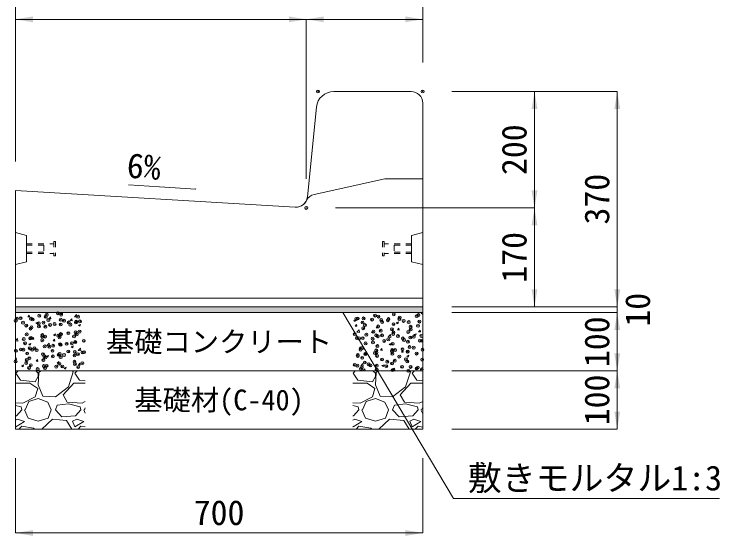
# Model space of a CAD drawing. Units: millimetres at full size; some dimension numbers follow another scale. Extents: x 10958 to 21458, y 2125 to 9550.
# Drawn here: x 15883 to 17096, y 6528 to 7425 of the extents above; entities that cross this region are included whole.
import ezdxf
from ezdxf.enums import TextEntityAlignment as Align

# ---------------------------------------------------------------- set-up
doc = ezdxf.new("R2010")
doc.units = ezdxf.units.MM
doc.header["$LTSCALE"] = 10
doc.header["$PDMODE"] = 32
doc.header["$PDSIZE"] = 5
doc.linetypes.add('USER1', pattern=[2, 1, -1])
doc.layers.add('ハッチング_モルタル', color=30, linetype='Continuous')
doc.layers.add('文字', color=41, linetype='Continuous')
for name, color, linetype, lineweight in [('ハッチング_基礎', 150, 'Continuous', 5), ('側溝', 2, 'Continuous', 20), ('寸法線', 7, 'Continuous', 13), ('引出線', 4, 'Continuous', 13), ('本体', 2, 'Continuous', 13), ('舗装・基礎', 3, 'Continuous', 13), ('補助線', 8, 'Continuous', 20), ('部品', 3, 'USER1', 5)]:
    doc.layers.add(name, color=color, linetype=linetype, lineweight=lineweight)
doc.styles.add('ＭＳ ゴシック', font='')
doc.styles.get('ＭＳ ゴシック').set_extended_font_data('MS Gothic')

# ---------------------------------------------------------------- blocks, each defined once
blk = doc.blocks.new('filled_arrow')
at = {"color": 0, "linetype": 'Continuous', "lineweight": -2}
blk.add_solid([(7.5, 1.25), (0, 0), (7.5, -1.25)], dxfattribs=at)
blk = doc.blocks.new('open_arrow')
at = {"color": 0, "linetype": 'Continuous', "lineweight": -2}
blk.add_lwpolyline([(7.5, 1.25), (0, 0), (7.5, -1.25)], dxfattribs=at)

msp = doc.modelspace()

# ---------------------------------------------------------------- hatches: boundary and pattern name
at = {"layer": 'ハッチング_モルタル'}
msp.add_hatch(color=256, dxfattribs=at).paths.add_polyline_path([(15885.64, 6911.82), (15885.64, 6921.82), (16585.64, 6921.82), (16585.64, 6911.82)])

# ---------------------------------------------------------------- linework, layer by layer
at = {"layer": 'ハッチング_基礎'}
for p, q in [((15907.01, 6904.61), (15909.46, 6907.53)), ((15907.01, 6904.61), (15910.05, 6904.34)), ((15910.03, 6904.34), (15909.44, 6907.52)), ((15943.45, 6901.42), (15945.9, 6904.34)), ((15946.46, 6901.15), (15945.88, 6904.33)), ((15963.58, 6910.63), (15966.68, 6911.82)), ((15963.58, 6910.62), (15966.1, 6908.91)), ((15966.1, 6908.91), (15967.08, 6911.82)), ((15986.88, 6904.6), (15990.84, 6908.73)), ((15986.88, 6904.61), (15991.4, 6903.91)), ((15991.4, 6903.9), (15990.84, 6908.72)), ((16582.99, 6910.84), (16585.52, 6909.13)), ((16583, 6910.85), (16585.52, 6911.82)), ((16585.52, 6909.13), (16585.64, 6909.49)), ((15920.89, 6894.23), (15923.42, 6892.53)), ((15920.9, 6894.24), (15924.46, 6895.61)), ((15923.42, 6892.53), (15924.45, 6895.6)), ((15943.45, 6901.42), (15946.49, 6901.15)), ((15979.89, 6898.23), (15982.34, 6901.15)), ((15979.89, 6898.23), (15982.92, 6897.97)), ((15982.9, 6897.96), (15982.31, 6901.15)), ((15993.91, 6890.17), (15997.46, 6891.54)), ((15996.43, 6888.46), (15997.46, 6891.53)), ((16467.3, 6898.52), (16469.83, 6896.82)), ((16467.31, 6898.53), (16470.87, 6899.9)), ((16469.39, 6888.63), (16471.84, 6891.55)), ((16469.83, 6896.82), (16470.86, 6899.89)), ((16472.4, 6888.36), (16471.82, 6891.54)), ((16540.31, 6894.46), (16543.87, 6895.83)), ((16540.31, 6894.45), (16542.84, 6892.75)), ((16542.84, 6892.75), (16543.87, 6895.82)), ((15993.9, 6890.16), (15996.43, 6888.46)), ((16469.39, 6888.63), (16472.43, 6888.36)), ((16472.3, 6878.42), (16476.82, 6877.72)), ((16472.31, 6878.41), (16476.26, 6882.53)), ((16476.82, 6877.71), (16476.26, 6882.53)), ((16497.63, 6878.08), (16501.19, 6879.44)), ((16500.15, 6876.36), (16501.18, 6879.43)), ((16505.83, 6885.44), (16508.28, 6888.36)), ((16505.83, 6885.44), (16508.87, 6885.17)), ((16508.84, 6885.17), (16508.25, 6888.35)), ((16542.27, 6882.25), (16544.72, 6885.17)), ((16542.27, 6882.25), (16545.3, 6881.99)), ((16545.28, 6881.98), (16544.69, 6885.16)), ((16578.7, 6879.06), (16581.15, 6881.98)), ((16578.7, 6879.06), (16581.74, 6878.8)), ((16581.71, 6878.79), (16581.13, 6881.98)), ((15885.64, 6864), (15889.14, 6867.65)), ((15889.7, 6862.82), (15889.14, 6867.65)), ((15914.06, 6866.4), (15916.51, 6869.32)), ((15914.06, 6866.4), (15917.1, 6866.13)), ((15917.07, 6866.13), (15916.49, 6869.31)), ((15950.5, 6863.21), (15952.95, 6866.13)), ((15951.22, 6873.79), (15954.78, 6875.15)), ((15951.22, 6873.78), (15953.74, 6872.07)), ((15953.51, 6862.94), (15952.92, 6866.12)), ((15953.74, 6872.07), (15954.77, 6875.14)), ((16497.63, 6878.07), (16500.15, 6876.36)), ((16526.52, 6870), (16530.48, 6874.13)), ((16526.52, 6870.01), (16531.04, 6869.31)), ((16531.04, 6869.3), (16530.47, 6874.13)), ((16570.63, 6874), (16573.16, 6872.3)), ((16570.64, 6874.01), (16574.19, 6875.38)), ((16573.16, 6872.3), (16574.19, 6875.37)), ((15885.64, 6863.46), (15889.7, 6862.83)), ((15908.53, 6857.39), (15911.06, 6855.69)), ((15908.54, 6857.41), (15912.1, 6858.77)), ((15911.06, 6855.69), (15912.09, 6858.76)), ((15939.4, 6855.12), (15943.36, 6859.24)), ((15939.4, 6855.12), (15943.92, 6854.42)), ((15943.92, 6854.41), (15943.35, 6859.24)), ((15950.5, 6863.21), (15953.54, 6862.94)), ((15981.54, 6853.34), (15985.1, 6854.7)), ((15984.07, 6851.62), (15985.1, 6854.69)), ((15986.94, 6860.02), (15989.39, 6862.94)), ((15986.94, 6860.02), (15989.97, 6859.76)), ((15989.95, 6859.75), (15989.36, 6862.94)), ((16527.95, 6857.63), (16531.51, 6858.99)), ((16527.95, 6857.62), (16530.48, 6855.91)), ((16530.48, 6855.91), (16531.51, 6858.98)), ((16580.73, 6861.6), (16585.25, 6860.9)), ((16580.74, 6861.59), (16584.7, 6865.72)), ((16585.25, 6860.89), (16584.69, 6865.72)), ((15981.54, 6853.33), (15984.07, 6851.62)), ((15993.61, 6846.72), (15998.13, 6846.01)), ((15993.62, 6846.71), (15997.58, 6850.83)), ((15998.13, 6846.01), (15997.57, 6850.83)), ((16476.44, 6850.42), (16478.89, 6853.33)), ((16476.44, 6850.42), (16479.48, 6850.15)), ((16479.45, 6850.14), (16478.86, 6853.33)), ((16485.27, 6841.24), (16488.83, 6842.61)), ((16487.79, 6839.53), (16488.82, 6842.6)), ((16512.88, 6847.23), (16515.33, 6850.15)), ((16512.88, 6847.23), (16515.92, 6846.96)), ((16515.89, 6846.96), (16515.3, 6850.14)), ((16549.32, 6844.04), (16551.77, 6846.96)), ((16549.32, 6844.04), (16552.35, 6843.77)), ((16552.33, 6843.77), (16551.74, 6846.95)), ((15885.64, 6832.52), (15887.12, 6834.29)), ((15885.64, 6831.29), (15887.71, 6831.11)), ((15887.69, 6831.1), (15887.1, 6834.29)), ((15921.11, 6828.19), (15923.56, 6831.1)), ((15924.12, 6827.92), (15923.54, 6831.1)), ((15938.86, 6836.95), (15942.42, 6838.32)), ((15938.86, 6836.94), (15941.38, 6835.24)), ((15941.38, 6835.24), (15942.41, 6838.31)), ((16485.27, 6841.23), (16487.79, 6839.53)), ((16558.27, 6837.16), (16560.8, 6835.46)), ((16558.28, 6837.17), (16561.83, 6838.54)), ((16560.8, 6835.46), (16561.83, 6838.53)), ((15896.17, 6820.56), (15898.7, 6818.85)), ((15896.18, 6820.57), (15899.73, 6821.93)), ((15898.7, 6818.85), (15899.73, 6821.92)), ((15921.11, 6828.19), (15924.15, 6827.92)), ((15957.55, 6825), (15960, 6827.92)), ((15957.55, 6825), (15960.59, 6824.73)), ((15960.56, 6824.73), (15959.97, 6827.91)), ((15969.18, 6816.5), (15972.74, 6817.86)), ((15971.71, 6814.78), (15972.74, 6817.85)), ((15993.99, 6821.81), (15996.43, 6824.73)), ((15993.99, 6821.81), (15997.02, 6821.54)), ((15997, 6821.54), (15996.41, 6824.72)), ((16479.04, 6820.52), (16483, 6824.64)), ((16479.04, 6820.53), (16483.56, 6819.82)), ((16483.55, 6819.82), (16482.99, 6824.64)), ((16515.59, 6820.79), (16519.15, 6822.15)), ((16515.59, 6820.78), (16518.12, 6819.07)), ((16518.12, 6819.07), (16519.15, 6822.14)), ((15890.16, 6811.82), (15886.26, 6807.92)), ((15886.26, 6807.92), (15894.39, 6795.73)), ((15924.87, 6807.92), (15920.42, 6811.82)), ((15925.89, 6808.94), (15924.87, 6787.6)), ((15924.87, 6801.82), (15924.87, 6807.92)), ((15929.04, 6811.82), (15925.89, 6808.94)), ((15969.18, 6816.49), (15971.71, 6814.78)), ((15976.69, 6784.55), (15984.82, 6809.95)), ((15984.82, 6809.95), (15983.68, 6811.82)), ((15991.76, 6811.82), (15987.86, 6807.92)), ((15987.86, 6807.92), (15995.99, 6795.73)), ((16469.76, 6811.82), (16465.86, 6807.92)), ((16465.86, 6807.92), (16473.99, 6795.73)), ((16483.49, 6812.2), (16485.94, 6815.12)), ((16483.49, 6812.2), (16486.53, 6811.94)), ((16486.5, 6811.93), (16485.91, 6815.12)), ((16504.47, 6807.92), (16500.02, 6811.82)), ((16505.49, 6808.94), (16504.47, 6787.6)), ((16504.47, 6801.82), (16504.47, 6807.92)), ((16508.64, 6811.82), (16505.49, 6808.94)), ((16522.28, 6811.82), (16522.38, 6811.94)), ((16522.37, 6811.82), (16522.35, 6811.93)), ((16533.25, 6812.12), (16535.2, 6811.82)), ((16533.26, 6812.11), (16537.21, 6816.23)), ((16537.72, 6811.82), (16537.21, 6816.23)), ((16556.29, 6784.55), (16564.42, 6809.95)), ((16564.42, 6809.95), (16563.28, 6811.82)), ((16571.36, 6811.82), (16567.46, 6807.92)), ((16567.46, 6807.92), (16575.59, 6795.73)), ((15894.39, 6795.73), (15919.79, 6792.68)), ((15919.79, 6792.68), (15924.87, 6801.82)), ((15995.99, 6795.73), (16005.64, 6794.57)), ((16473.99, 6795.73), (16499.39, 6792.68)), ((16499.39, 6792.68), (16504.47, 6801.82)), ((16575.59, 6795.73), (16585.64, 6794.52)), ((15885.64, 6790.65), (15910.65, 6790.65)), ((15910.65, 6790.65), (15923.86, 6781.5)), ((15923.86, 6781.5), (15919.79, 6767.28)), ((15924.87, 6787.6), (15933, 6768.3)), ((15954.34, 6767.28), (15976.69, 6784.55)), ((15967.54, 6770.33), (15985.83, 6790.65)), ((15985.83, 6790.65), (16005.64, 6790.65)), ((16465.64, 6790.65), (16490.25, 6790.65)), ((16490.25, 6790.65), (16503.46, 6781.5)), ((16503.46, 6781.5), (16499.39, 6767.28)), ((16504.47, 6787.6), (16512.6, 6768.3)), ((16533.94, 6767.28), (16556.29, 6784.55)), ((16547.14, 6770.33), (16565.43, 6790.65)), ((16565.43, 6790.65), (16585.64, 6790.65)), ((15974.66, 6758.14), (15967.54, 6770.33)), ((16554.26, 6758.14), (16547.14, 6770.33)), ((15898.46, 6756.1), (15885.64, 6757.13)), ((15919.79, 6767.28), (15898.46, 6756.1)), ((15902.52, 6744.93), (15908.62, 6759.15)), ((15908.62, 6759.15), (15924.87, 6764.23)), ((15924.87, 6764.23), (15941.13, 6758.14)), ((15933, 6768.3), (15954.34, 6767.28)), ((15941.13, 6758.14), (15947.22, 6744.93)), ((16000.06, 6756.1), (15974.66, 6758.14)), ((16005.64, 6759.03), (16000.06, 6756.1)), ((16478.06, 6756.1), (16465.64, 6757.1)), ((16499.39, 6767.28), (16478.06, 6756.1)), ((16482.12, 6744.93), (16488.22, 6759.15)), ((16488.22, 6759.15), (16504.47, 6764.23)), ((16504.47, 6764.23), (16520.73, 6758.14)), ((16512.6, 6768.3), (16533.94, 6767.28)), ((16520.73, 6758.14), (16526.82, 6744.93)), ((16579.66, 6756.1), (16554.26, 6758.14)), ((16585.64, 6759.24), (16579.66, 6756.1)), ((15895.41, 6750.01), (15885.64, 6752.45)), ((15896.42, 6744.93), (15887.28, 6734.77)), ((15896.42, 6744.93), (15895.41, 6750.01)), ((15901.5, 6744.93), (15907.6, 6730.7)), ((15942.14, 6730.7), (15947.22, 6744.93)), ((15954.34, 6744.93), (15957.38, 6753.06)), ((15965.51, 6732.74), (15954.34, 6744.93)), ((15976.69, 6755.09), (15957.38, 6753.06)), ((15997.01, 6750.01), (15976.69, 6755.09)), ((15998.02, 6744.93), (15988.88, 6734.77)), ((15998.02, 6744.93), (15997.01, 6750.01)), ((16003.1, 6744.93), (16005.64, 6739.01)), ((16004.12, 6744.93), (16005.64, 6748.47)), ((16475.01, 6750.01), (16465.64, 6752.35)), ((16476.02, 6744.93), (16466.88, 6734.77)), ((16476.02, 6744.93), (16475.01, 6750.01)), ((16481.1, 6744.93), (16487.2, 6730.7)), ((16521.74, 6730.7), (16526.82, 6744.93)), ((16533.94, 6744.93), (16536.98, 6753.06)), ((16545.11, 6732.74), (16533.94, 6744.93)), ((16556.29, 6755.09), (16536.98, 6753.06)), ((16576.61, 6750.01), (16556.29, 6755.09)), ((16577.62, 6744.93), (16568.48, 6734.77)), ((16577.62, 6744.93), (16576.61, 6750.01)), ((16582.7, 6744.93), (16585.64, 6738.08)), ((16583.72, 6744.93), (16585.64, 6749.41)), ((15887.28, 6734.77), (15885.64, 6734.63)), ((15988.88, 6734.77), (15965.51, 6732.74)), ((16466.88, 6734.77), (16465.64, 6734.66)), ((16568.48, 6734.77), (16545.11, 6732.74)), ((15889.31, 6728.67), (15885.64, 6727.1)), ((15886.26, 6715.46), (15901.5, 6724.61)), ((15901.5, 6724.61), (15889.31, 6728.67)), ((15907.6, 6730.7), (15924.87, 6725.62)), ((15924.87, 6725.62), (15942.14, 6730.7)), ((15949.26, 6728.67), (15930.79, 6711.82)), ((15973.64, 6726.64), (15949.26, 6728.67)), ((15982.7, 6711.82), (15973.64, 6726.64)), ((15990.91, 6728.67), (15983.8, 6725.62)), ((15983.8, 6725.62), (15987.86, 6715.46)), ((15987.86, 6715.46), (16003.1, 6724.61)), ((16003.1, 6724.61), (15990.91, 6728.67)), ((16468.91, 6728.67), (16465.64, 6727.27)), ((16465.86, 6715.46), (16481.1, 6724.61)), ((16481.1, 6724.61), (16468.91, 6728.67)), ((16487.2, 6730.7), (16504.47, 6725.62)), ((16504.47, 6725.62), (16521.74, 6730.7)), ((16528.86, 6728.67), (16510.39, 6711.82)), ((16553.24, 6726.64), (16528.86, 6728.67)), ((16562.3, 6711.82), (16553.24, 6726.64)), ((16570.51, 6728.67), (16563.4, 6725.62)), ((16563.4, 6725.62), (16567.46, 6715.46)), ((16567.46, 6715.46), (16582.7, 6724.61)), ((16582.7, 6724.61), (16570.51, 6728.67)), ((15885.64, 6717.02), (15886.26, 6715.46)), ((15896.42, 6716.48), (15891.76, 6711.82)), ((15916.74, 6713.43), (15896.42, 6716.48)), ((15918.59, 6711.82), (15916.74, 6713.43)), ((15998.02, 6716.48), (15993.36, 6711.82)), ((16005.64, 6715.34), (15998.02, 6716.48)), ((16465.64, 6716.02), (16465.86, 6715.46)), ((16476.02, 6716.48), (16471.36, 6711.82)), ((16496.34, 6713.43), (16476.02, 6716.48)), ((16498.19, 6711.82), (16496.34, 6713.43)), ((16577.62, 6716.48), (16572.96, 6711.82)), ((16585.64, 6715.28), (16577.62, 6716.48))]:
    msp.add_line(p, q, dxfattribs=at)
for p in [(15887.94, 6901.42), (15894.53, 6902.36), (15912.13, 6901.31), (15915.06, 6900.27), (15926.61, 6906.58), (15937.79, 6904.56), (15939.33, 6908.26), (15958.57, 6910.79), (15964.17, 6908.37), (15993.18, 6904.79), (16471.55, 6901.02), (16474.2, 6901.69), (16484.05, 6901.86), (16503.83, 6906.78), (16509.71, 6905.11), (16526.94, 6900.82), (16536.1, 6908.92), (16545.62, 6900.71), (16546.18, 6903.35), (16575.25, 6905.79), (16578.26, 6907.58), (15886.04, 6897.73), (15898.65, 6894.59), (15904.31, 6889.54), (15925.77, 6893.45), (15925.96, 6888.22), (15933.93, 6894.62), (15942.18, 6899.13), (15945.2, 6890.76), (15952.89, 6892.3), (15963.55, 6891.46), (15963.56, 6899.71), (15969.3, 6897.98), (15977.28, 6894.98), (15980.01, 6891.16), (15989.64, 6895.04), (15990, 6896.65), (15996.41, 6896.83), (16482.14, 6894.92), (16486.37, 6890.54), (16498.67, 6899.88), (16509.09, 6888.2), (16514.23, 6899.14), (16516, 6895.62), (16525.79, 6898.73), (16535.48, 6892.01), (16552.91, 6897.59), (16561.56, 6895.58), (16577.62, 6889.21), (16580.02, 6896.44), (15911.51, 6884.4), (15913.25, 6886.55), (15937.17, 6887.65), (15976.64, 6876.62), (15989.02, 6878.13), (15995.88, 6879.15), (16483.44, 6884.95), (16500.86, 6879.11), (16513.58, 6880.78), (16532.82, 6883.32), (16535.4, 6877.85), (16560.94, 6878.67), (16564.9, 6887.54), (16565.03, 6882.93), (15899.88, 6866.51), (15904.95, 6874.45), (15910.89, 6867.49), (15912.6, 6868.19), (15931.83, 6864.31), (15931.84, 6870.72), (15932.07, 6873.3), (15936.55, 6870.74), (15959.19, 6872.16), (15961.46, 6869.4), (15962.94, 6874.55), (15963.92, 6874.94), (15986.31, 6871.01), (15991.09, 6874.48), (16468.78, 6874.88), (16472.37, 6868.24), (16476.15, 6867.67), (16482.82, 6868.04), (16488.78, 6873.92), (16499.49, 6867.1), (16505.77, 6872.76), (16508.48, 6871.29), (16515.89, 6872.77), (16526.61, 6865.95), (16534.86, 6875.1), (16543.01, 6871.63), (16551.54, 6867.5), (16553.72, 6864.8), (16564.25, 6869.18), (16570.13, 6870.48), (16580.84, 6863.66), (16583.49, 6871.71), (15902.21, 6859.23), (15935.93, 6853.83), (15944.01, 6853.16), (15950.56, 6854.91), (15962.32, 6857.64), (15963.27, 6856.58), (15973.63, 6858.24), (15982.51, 6859.11), (15988.4, 6861.22), (16003.26, 6863.33), (16487.5, 6859.07), (16500.21, 6860.75), (16507.86, 6854.38), (16519.45, 6863.28), (16534.24, 6858.19), (16560.33, 6861.76), (16562.93, 6852.62), (16570.13, 6851.67), (15886.52, 6846.48), (15895.06, 6848.49), (15899.23, 6848.15), (15905.77, 6841.67), (15910.27, 6850.58), (15914.38, 6848.07), (15918.47, 6850.68), (15922.18, 6847.35), (15932.89, 6840.52), (15949.3, 6846.2), (15960.01, 6839.38), (15961.7, 6840.73), (15976.42, 6845.05), (15987.78, 6844.3), (15993.03, 6840.47), (16001.23, 6843.3), (16003.53, 6843.91), (16478.67, 6848.1), (16482.2, 6851.12), (16486.85, 6840.71), (16503.68, 6842.45), (16505.79, 6846.95), (16506.09, 6843.24), (16532.91, 6845.81), (16533.3, 6847.53), (16533.63, 6841.27), (16538.17, 6847.47), (16550.89, 6849.14), (16559.71, 6844.85), (16560.02, 6844.66), (16575.1, 6841.47), (16585.37, 6848.1), (15885.87, 6828.11), (15905.11, 6830.65), (15909.66, 6833.67), (15933.78, 6830.3), (15935.32, 6836.92), (15937.19, 6834.87), (15949.91, 6836.55), (15963.41, 6835.38), (15969.15, 6839.08), (15987.13, 6838.23), (15987.17, 6827.39), (16474.05, 6837.36), (16474.13, 6839.04), (16481.58, 6834.21), (16507.24, 6837.47), (16515.85, 6831.3), (16524.81, 6827.43), (16537.53, 6829.11), (16545.47, 6836.38), (16556.77, 6831.64), (16559.09, 6827.94), (16584.75, 6831.19), (15904.16, 6825.21), (15909.04, 6816.76), (15912.07, 6821.52), (15934.7, 6820.01), (15936.55, 6816.51), (15939.19, 6820.38), (15955.79, 6819.04), (15961.08, 6823.82), (15966.31, 6819.23), (15987.87, 6823.27), (15993.43, 6818.09), (16000.59, 6824.94), (16468.78, 6822.14), (16473.49, 6820.67), (16479.49, 6815.31), (16480.96, 6817.3), (16486.22, 6826.21), (16492.73, 6823.21), (16495.9, 6820.99), (16506.62, 6820.55), (16523.01, 6819.85), (16533.01, 6824.36), (16550.13, 6818.7), (16564.88, 6818.6), (16575.48, 6815.83), (16577.25, 6817.56), (15923.83, 6814.84), (16506.61, 6814.17), (16533.72, 6813.02), (16535.25, 6813.52), (16560.84, 6811.88), (16584.13, 6814.28)]:
    msp.add_point(p, dxfattribs=at)
at = {"layer": '側溝'}
for p, q in [((16432.79, 7291.82), (16565.64, 7291.82)), ((16585.64, 6921.82), (16585.64, 7271.82)), ((16402.94, 7264.8), (16387.55, 7110.94)), ((16520.64, 7141.82), (16399.14, 7114.82)), ((16585.64, 7141.82), (16520.64, 7141.82)), ((15885.64, 6921.82), (15885.64, 7121.82)), ((15885.64, 7121.82), (16366.39, 7092.97)), ((15885.64, 6921.82), (16585.64, 6921.82))]:
    msp.add_line(p, q, dxfattribs=at)
at = {"layer": '側溝', "lineweight": 9}
for p, q in [((15885.64, 7049.32), (15904.64, 7044.32)), ((16585.64, 7049.32), (16566.64, 7044.32)), ((15904.64, 7044.32), (15904.64, 6999.32)), ((16566.64, 7044.32), (16566.64, 6999.32)), ((15904.64, 6999.32), (15885.64, 6994.32)), ((16566.64, 6999.32), (16585.64, 6994.32)), ((15885.64, 6936.82), (16585.64, 6936.82))]:
    msp.add_line(p, q, dxfattribs=at)
at = {"layer": '側溝'}
for centre, radius, start, end in [((16432.79, 7261.82), 30, 90, 174.28941), ((16565.64, 7271.82), 20, 0, 90), ((16367.65, 7112.93), 20, 266.56637, 354.28941), ((16403.48, 7095.29), 20, 102.52881, 150.57149), ((16367.65, 7112.93), 20, 266.56637, 337.01015)]:
    msp.add_arc(centre, radius, start, end, dxfattribs=at)
at = {"layer": '寸法線'}
for p, q in [((15885.64, 7171.82), (15885.64, 7520.81)), ((16585.64, 7341.82), (16585.64, 7520.81)), ((15885.64, 7415.81), (16385.64, 7415.81)), ((15885.64, 7171.82), (15885.64, 7415.81)), ((16385.64, 7141.82), (16385.64, 7415.81)), ((16385.64, 7415.81), (16585.64, 7415.81)), ((16385.64, 7141.82), (16385.64, 7415.81)), ((16585.64, 7341.82), (16585.64, 7415.81)), ((16635.64, 7291.82), (16777.82, 7291.82)), ((16635.64, 7291.82), (16920.01, 7291.82)), ((16777.82, 7091.82), (16777.82, 7291.82)), ((16920.01, 6921.82), (16920.01, 7291.82)), ((16435.64, 7091.82), (16777.82, 7091.82)), ((16435.64, 7091.82), (16777.82, 7091.82)), ((16777.82, 6921.82), (16777.82, 7091.82)), ((16920.01, 6951.82), (16920.01, 6881.82)), ((16635.64, 6921.82), (16777.82, 6921.82)), ((16635.64, 6921.82), (16920.01, 6921.82)), ((16635.64, 6921.82), (16920.01, 6921.82)), ((16635.64, 6911.82), (16920.01, 6911.82)), ((16635.64, 6911.82), (16920.01, 6911.82)), ((16920.01, 6911.82), (16920.01, 6751.82)), ((16920.01, 6871.82), (16920.01, 6711.82)), ((16635.64, 6811.82), (16920.01, 6811.82)), ((16635.64, 6811.82), (16920.01, 6811.82)), ((16635.64, 6711.82), (16920.01, 6711.82)), ((15885.64, 6661.82), (15885.64, 6533.23)), ((16585.64, 6661.82), (16585.64, 6533.23)), ((16585.64, 6533.23), (15885.64, 6533.23))]:
    msp.add_line(p, q, dxfattribs=at)
at = {"layer": '引出線'}
for points in [[(16195.98, 7124.08), (16133.41, 7127.95), (16080.07, 7131.25)], [(16448.47, 6911.82), (16638.32, 6592.31), (17095.73, 6592.31)]]:
    msp.add_lwpolyline(points, dxfattribs=at)
at = {"layer": '本体'}
msp.add_line((15935.64, 6921.82), (16585.64, 6921.82), dxfattribs=at)
at = {"layer": '舗装・基礎'}
for points in [[(16585.64, 6921.82), (15885.64, 6921.82), (15885.64, 6911.82), (16585.64, 6911.82)], [(16585.64, 6911.82), (15885.64, 6911.82), (15885.64, 6811.82), (16585.64, 6811.82)], [(16585.64, 6811.82), (15885.64, 6811.82), (15885.64, 6711.82), (16585.64, 6711.82)]]:
    msp.add_lwpolyline(points, close=True, dxfattribs=at)
at = {"layer": '補助線'}
for p in [(16405.64, 7291.82), (16585.64, 7291.82), (16385.64, 7091.82)]:
    msp.add_point(p, dxfattribs=at)
at = {"layer": '部品'}
for p, q in [((15904.64, 7030.32), (15951.64, 7030.32)), ((15904.64, 7027.82), (15934.64, 7027.82)), ((15934.64, 7027.82), (15934.64, 7015.82)), ((15951.64, 7034.32), (15951.64, 7009.32)), ((15951.64, 7034.32), (15954.64, 7034.32)), ((15954.64, 7034.32), (15954.64, 7009.32)), ((16516.64, 7034.32), (16516.64, 7009.32)), ((16519.64, 7034.32), (16516.64, 7034.32)), ((16519.64, 7034.32), (16519.64, 7009.32)), ((16566.64, 7030.32), (16519.64, 7030.32)), ((16536.64, 7027.82), (16536.64, 7015.82)), ((16566.64, 7027.82), (16536.64, 7027.82)), ((15904.64, 7015.82), (15934.64, 7015.82)), ((15904.64, 7013.32), (15951.64, 7013.32)), ((16566.64, 7013.32), (16519.64, 7013.32)), ((16566.64, 7015.82), (16536.64, 7015.82)), ((15951.64, 7009.32), (15954.64, 7009.32)), ((16519.64, 7009.32), (16516.64, 7009.32))]:
    msp.add_line(p, q, dxfattribs=at)

# ---------------------------------------------------------------- block references
at = {"layer": '寸法線', "xscale": 4, "yscale": 4}
for p in [(15885.64, 7415.81), (16385.64, 7415.81), (15885.64, 6533.23)]:
    msp.add_blockref('filled_arrow', p, dxfattribs=at)
for p, rotation in [((16385.64, 7415.81), 180), ((16585.64, 7415.81), 180), ((16777.82, 7291.82), 270), ((16920.01, 7291.82), 270), ((16777.82, 7091.82), 90), ((16777.82, 7091.82), 270), ((16777.82, 6921.82), 90), ((16920.01, 6921.82), 90), ((16920.01, 6911.82), 270), ((16920.01, 6811.82), 90), ((16920.01, 6811.82), 270), ((16920.01, 6711.82), 90), ((16585.64, 6533.23), 180)]:
    msp.add_blockref('filled_arrow', p, dxfattribs=dict(at, rotation=rotation))
at = {"layer": '引出線', "xscale": 0.133, "yscale": 0.133}
for name, p, rotation in [('open_arrow', (16195.98, 7124.08), 176.5), ('filled_arrow', (16448.47, 6911.82), 300.7)]:
    msp.add_blockref(name, p, dxfattribs=dict(at, rotation=rotation))

# ---------------------------------------------------------------- texts
at = {"layer": '寸法線', "style": 'ＭＳ ゴシック'}
for s, p in [('200', (16742.82, 7191.82)), ('370', (16885.01, 7106.82)), ('170', (16742.82, 7006.82)), ('10', (16955.01, 6916.82)), ('100', (16885.01, 6861.82)), ('100', (16885.01, 6761.82))]:
    msp.add_text(s, height=42.72, rotation=90, dxfattribs=at).set_placement(p, align=Align.MIDDLE_CENTER)
msp.add_text('700', height=42.72, dxfattribs=at).set_placement((16235.64, 6568.23), align=Align.MIDDLE_CENTER)
at = {"layer": '引出線', "style": 'ＭＳ ゴシック'}
msp.add_text('6%', height=42.72, rotation=356.46, dxfattribs=at).set_placement((16136.81, 7182.76), align=Align.TOP_RIGHT)
msp.add_text('敷きモルタル1:3', height=42.72, dxfattribs=at).set_placement((16663.32, 6649.05), align=Align.TOP_LEFT)
at = {"layer": '文字', "style": 'ＭＳ ゴシック'}
for s, p in [('基礎コンクリート', (16235.64, 6861.82)), ('基礎材(C-40)', (16235.64, 6761.82))]:
    msp.add_text(s, height=35.6, dxfattribs=at).set_placement(p, align=Align.MIDDLE_CENTER)

doc.saveas('drawing.dxf')
